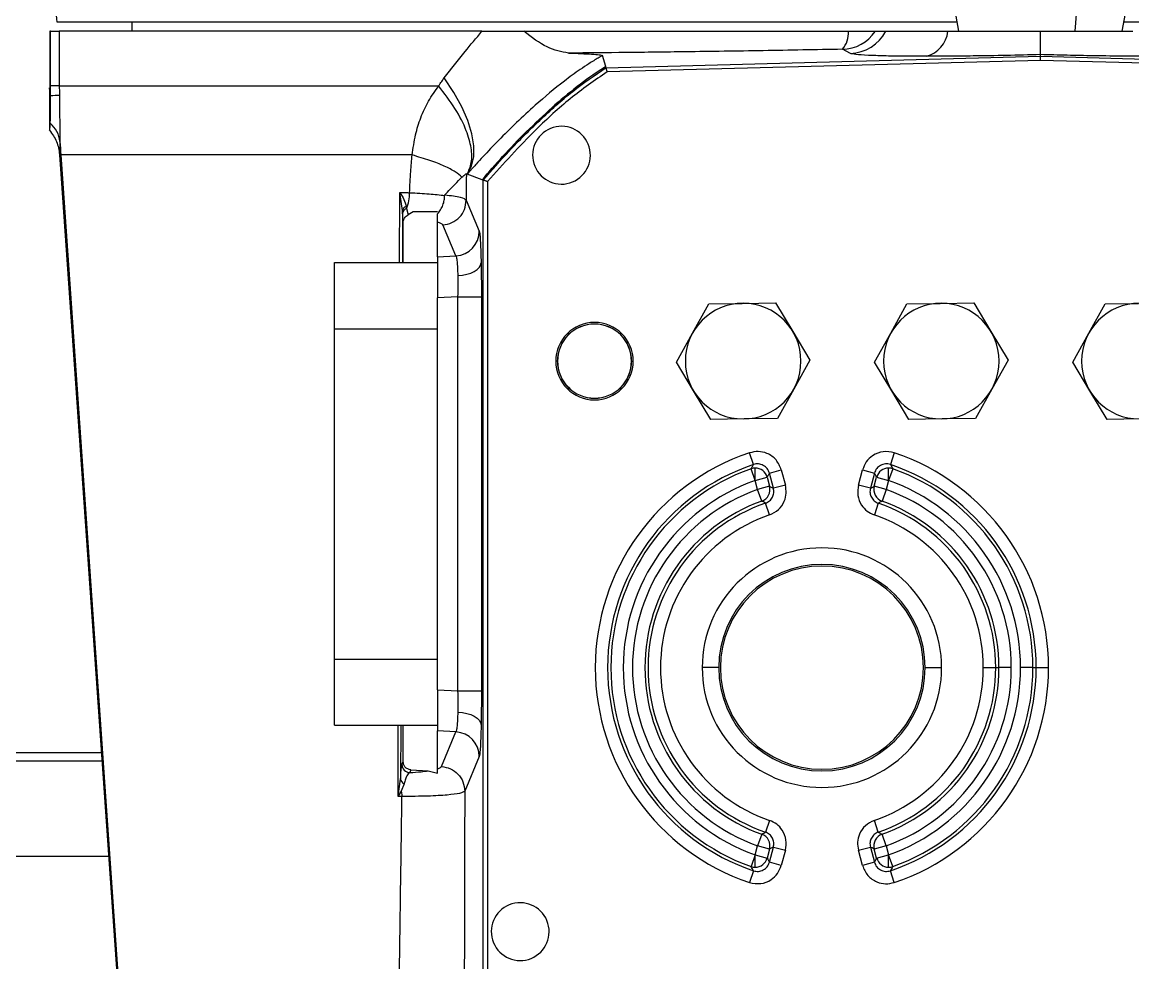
# Model space of a CAD drawing. Header units: millimetres. Extents: x -13464 to 9471, y -517 to 17126.
# Drawn here: x -10180.4 to -10045.9, y 3898.9 to 4012.8 of the extents above; entities that cross this region are included whole.
import ezdxf

# ---------------------------------------------------------------- set-up
doc = ezdxf.new("R2010")
doc.units = ezdxf.units.MM

msp = doc.modelspace()

# ---------------------------------------------------------------- linework, layer by layer
at = {"color": 7, "linetype": 'Continuous', "lineweight": 25}
for p, q in [((-10068.1, 4017.65), (-10067, 4011.65)), ((-10052.89, 4011.65), (-10052.42, 4017.65)), ((-10047.2, 4011.65), (-10046.1, 4017.65)), ((-10167.1, 4011.65), (-10167.1, 4012.75)), ((-10177.07, 4011.65), (-10177.07, 4005.65)), ((-10176.97, 4011.65), (-10177.07, 4011.65)), ((-10176.97, 4005.05), (-10176.97, 4011.65)), ((-10176.97, 4011.65), (-10175.92, 4011.65)), ((-10175.92, 4011.65), (-10175.92, 4005.05)), ((-10124.73, 4011.65), (-10175.92, 4011.65)), ((-10124.73, 4011.65), (-10119.66, 4011.65)), ((-10080.35, 4011.65), (-10077.09, 4011.65)), ((-10109.75, 4007.38), (-10110.15, 4008.72)), ((-10109.71, 4007.25), (-10057.1, 4008.63)), ((-10080.11, 4008.98), (-10081.07, 4009.48)), ((-10057.1, 4008.63), (-10057.1, 4008.83)), ((-10057.1, 4008.63), (-10004.49, 4007.25)), ((-10057.1, 4008.13), (-10109.57, 4006.75)), ((-10004.64, 4006.75), (-10057.1, 4008.13)), ((-10177.1, 4004.65), (-10177.1, 3999.67)), ((-10176.97, 4003.89), (-10176.97, 4005.05)), ((-10175.92, 4005.05), (-10176.97, 4005.05)), ((-10175.92, 4005.05), (-10129.98, 4005.05)), ((-10175.74, 3996.68), (-10175.88, 3996.68)), ((-10175.88, 3996.68), (-10162.17, 3800.65)), ((-10133.19, 3996.68), (-10175.74, 3996.68)), ((-10175.74, 3996.68), (-10162.04, 3800.65)), ((-10126.53, 3994.36), (-10126.62, 3994.4)), ((-10126.51, 3994.36), (-10126.53, 3994.36)), ((-10124.71, 3993.69), (-10126.51, 3994.36)), ((-10124.58, 3808.21), (-10124.58, 3993.64)), ((-10124.08, 3993.46), (-10124.08, 3808.21)), ((-10134.71, 3983.65), (-10134.69, 3992.13)), ((-10134.35, 3989.96), (-10134.69, 3992.13)), ((-10126.63, 3991.2), (-10125.06, 3987.46)), ((-10134.35, 3989.96), (-10134.37, 3983.65)), ((-10133.86, 3990.19), (-10133.67, 3989.43)), ((-10133.06, 3989.78), (-10133.67, 3989.43)), ((-10130.1, 3989.78), (-10133.06, 3989.78)), ((-10134.27, 3983.65), (-10134.27, 3988.43)), ((-10130.1, 3984.36), (-10130.1, 3988.52)), ((-10127.88, 3984.48), (-10129.46, 3988.22)), ((-10130.1, 3984.36), (-10127.88, 3984.48)), ((-10142.6, 3983.65), (-10130.1, 3983.65)), ((-10142.6, 3975.65), (-10142.6, 3983.65)), ((-10127.64, 3979.51), (-10130.1, 3979.38)), ((-10130.1, 3931.92), (-10130.1, 3979.38)), ((-10127.64, 3979.51), (-10124.8, 3979.51)), ((-10127.64, 3931.79), (-10127.64, 3979.51)), ((-10124.8, 3979.51), (-10124.8, 3931.79)), ((-10097.26, 3978.65), (-10093.22, 3978.71)), ((-10093.22, 3978.71), (-10089.17, 3978.78)), ((-10089.17, 3978.78), (-10087.1, 3975.31)), ((-10073.26, 3978.65), (-10069.22, 3978.71)), ((-10069.22, 3978.71), (-10065.17, 3978.78)), ((-10065.17, 3978.78), (-10063.1, 3975.31)), ((-10049.26, 3978.65), (-10045.22, 3978.71)), ((-10099.22, 3975.12), (-10097.26, 3978.65)), ((-10075.22, 3975.12), (-10073.26, 3978.65)), ((-10051.22, 3975.12), (-10049.26, 3978.65)), ((-10142.6, 3975.65), (-10130.1, 3975.65)), ((-10142.6, 3935.65), (-10142.6, 3975.65)), ((-10101.18, 3971.58), (-10099.22, 3975.12)), ((-10087.1, 3975.31), (-10085.02, 3971.85)), ((-10077.18, 3971.58), (-10075.22, 3975.12)), ((-10063.1, 3975.31), (-10061.02, 3971.85)), ((-10053.18, 3971.58), (-10051.22, 3975.12)), ((-10115.6, 3971.72), (-10115.8, 3971.72)), ((-10115.58, 3971.72), (-10115.6, 3971.72)), ((-10106.62, 3971.72), (-10106.61, 3971.72)), ((-10106.61, 3971.72), (-10106.41, 3971.72)), ((-10099.11, 3968.12), (-10101.18, 3971.58)), ((-10085.02, 3971.85), (-10086.98, 3968.31)), ((-10075.11, 3968.12), (-10077.18, 3971.58)), ((-10061.02, 3971.85), (-10062.98, 3968.31)), ((-10051.11, 3968.12), (-10053.18, 3971.58)), ((-10097.03, 3964.65), (-10099.11, 3968.12)), ((-10086.98, 3968.31), (-10088.95, 3964.78)), ((-10073.03, 3964.65), (-10075.11, 3968.12)), ((-10062.98, 3968.31), (-10064.95, 3964.78)), ((-10049.03, 3964.65), (-10051.11, 3968.12)), ((-10092.99, 3964.72), (-10097.03, 3964.65)), ((-10088.95, 3964.78), (-10092.99, 3964.72)), ((-10068.99, 3964.72), (-10073.03, 3964.65)), ((-10064.95, 3964.78), (-10068.99, 3964.72)), ((-10044.99, 3964.72), (-10049.03, 3964.65)), ((-10091.85, 3959.2), (-10092.33, 3960.62)), ((-10074.79, 3960.62), (-10075.27, 3959.2)), ((-10091.64, 3957.28), (-10092.14, 3958.69)), ((-10091.64, 3957.28), (-10091.64, 3958.78)), ((-10089.92, 3958.17), (-10088.48, 3958.56)), ((-10088.48, 3958.56), (-10087.98, 3956.72)), ((-10079.14, 3956.72), (-10078.64, 3958.56)), ((-10078.64, 3958.56), (-10077.2, 3958.17)), ((-10075.48, 3957.28), (-10075.48, 3958.78)), ((-10074.98, 3958.69), (-10075.48, 3957.28)), ((-10091.64, 3957.28), (-10090.19, 3957.66)), ((-10091.35, 3956.19), (-10091.64, 3957.28)), ((-10090.19, 3957.66), (-10089.9, 3956.57)), ((-10089.43, 3956.33), (-10089.92, 3958.17)), ((-10077.2, 3958.17), (-10077.69, 3956.33)), ((-10077.22, 3956.57), (-10076.93, 3957.66)), ((-10076.93, 3957.66), (-10075.48, 3957.28)), ((-10075.48, 3957.28), (-10075.77, 3956.19)), ((-10089.9, 3956.57), (-10091.35, 3956.19)), ((-10090.84, 3954.78), (-10091.35, 3956.19)), ((-10087.98, 3956.72), (-10089.43, 3956.33)), ((-10077.69, 3956.33), (-10079.14, 3956.72)), ((-10075.77, 3956.19), (-10077.22, 3956.57)), ((-10075.77, 3956.19), (-10076.28, 3954.78)), ((-10089.91, 3953.1), (-10090.39, 3954.52)), ((-10076.73, 3954.52), (-10077.21, 3953.1)), ((-10142.6, 3935.65), (-10130.1, 3935.65)), ((-10142.6, 3927.65), (-10142.6, 3935.65)), ((-10096.06, 3934.61), (-10098.06, 3934.61)), ((-10071.06, 3934.61), (-10069.06, 3934.61)), ((-10064.01, 3934.61), (-10062.51, 3934.61)), ((-10062.51, 3934.61), (-10062.12, 3934.61)), ((-10060.62, 3934.61), (-10062.12, 3934.61)), ((-10058, 3934.61), (-10059.5, 3934.61)), ((-10058, 3934.61), (-10057.61, 3934.61)), ((-10057.61, 3934.61), (-10056.11, 3934.61)), ((-10130.1, 3931.92), (-10127.64, 3931.79)), ((-10127.64, 3931.79), (-10124.8, 3931.79)), ((-10142.6, 3927.65), (-10130.1, 3927.65)), ((-10134.9, 3919), (-10134.88, 3927.65)), ((-10134.56, 3927.65), (-10134.58, 3921.11)), ((-10134.27, 3923.24), (-10134.27, 3927.65)), ((-10127.88, 3926.83), (-10130.1, 3926.95)), ((-10130.1, 3922.36), (-10130.1, 3926.95)), ((-10129.65, 3922.65), (-10127.88, 3926.83)), ((-10170.82, 3924.3), (-10350.43, 3924.3)), ((-10125.06, 3923.85), (-10126.82, 3919.66)), ((-10170.75, 3923.3), (-10257.13, 3923.3)), ((-10134.42, 3922.9), (-10134.27, 3923.24)), ((-10133.33, 3922.24), (-10133.47, 3921.9)), ((-10133.33, 3922.24), (-10131.25, 3922.12)), ((-10130.1, 3921.85), (-10130.1, 3922.36)), ((-10134.87, 3919.07), (-10134.58, 3921.11)), ((-10131.25, 3922.12), (-10130.1, 3921.85)), ((-10134.5, 3919.64), (-10134.87, 3919.07)), ((-10134.16, 3920.54), (-10134.5, 3919.64)), ((-10134.5, 3919.64), (-10134.41, 3919.01)), ((-10134.42, 3919.01), (-10134.9, 3919)), ((-10089.91, 3916.12), (-10090.39, 3914.7)), ((-10076.73, 3914.7), (-10077.21, 3916.12)), ((-10090.84, 3914.45), (-10091.35, 3913.04)), ((-10075.77, 3913.04), (-10076.28, 3914.45)), ((-10091.64, 3911.95), (-10091.35, 3913.04)), ((-10089.9, 3912.65), (-10091.35, 3913.04)), ((-10089.92, 3911.05), (-10089.43, 3912.89)), ((-10089.43, 3912.89), (-10087.98, 3912.51)), ((-10079.14, 3912.51), (-10077.69, 3912.89)), ((-10077.69, 3912.89), (-10077.2, 3911.05)), ((-10075.77, 3913.04), (-10077.22, 3912.65)), ((-10075.77, 3913.04), (-10075.48, 3911.95)), ((-10169.94, 3911.76), (-10257.13, 3911.76)), ((-10091.64, 3911.95), (-10092.14, 3910.53)), ((-10091.64, 3911.95), (-10090.19, 3911.56)), ((-10091.64, 3910.45), (-10091.64, 3911.95)), ((-10089.9, 3912.65), (-10090.19, 3911.56)), ((-10087.98, 3912.51), (-10088.48, 3910.67)), ((-10078.64, 3910.67), (-10079.14, 3912.51)), ((-10076.93, 3911.56), (-10077.22, 3912.65)), ((-10076.93, 3911.56), (-10075.48, 3911.95)), ((-10074.98, 3910.53), (-10075.48, 3911.95)), ((-10075.48, 3910.45), (-10075.48, 3911.95)), ((-10088.48, 3910.67), (-10089.92, 3911.05)), ((-10077.2, 3911.05), (-10078.64, 3910.67)), ((-10091.85, 3910.02), (-10092.33, 3908.6)), ((-10074.79, 3908.6), (-10075.27, 3910.02))]:
    msp.add_line(p, q, dxfattribs=at)
at = {"color": 7, "linetype": 'Continuous', "lineweight": 25, "flags": 128}
for points in [[(-10109.71, 4007.25), (-10109.73, 4007.32), (-10109.75, 4007.38)], [(-10126.51, 3994.36), (-10126, 3995.32), (-10125.73, 3996.47), (-10125.71, 3997.79), (-10125.95, 3999.26), (-10126.44, 4000.84), (-10127.17, 4002.51), (-10128.13, 4004.24), (-10129.3, 4006)], [(-10175.89, 3996.73), (-10175.88, 3996.7), (-10175.88, 3996.68)], [(-10126.05, 3994.88), (-10126.31, 3994.59), (-10126.51, 3994.36)], [(-10124.58, 3993.64), (-10124.65, 3993.67), (-10124.71, 3993.69)], [(-10127.62, 3982.08), (-10127.08, 3982.13), (-10126.56, 3982.24), (-10126.09, 3982.39), (-10125.67, 3982.58), (-10125.33, 3982.81), (-10125.07, 3983.06), (-10124.91, 3983.33), (-10124.84, 3983.62)], [(-10127.62, 3929.23), (-10127.08, 3929.17), (-10126.56, 3929.07), (-10126.09, 3928.92), (-10125.67, 3928.73), (-10125.33, 3928.5), (-10125.07, 3928.24), (-10124.91, 3927.97), (-10124.84, 3927.69)]]:
    msp.add_lwpolyline(points, dxfattribs=at)
at = {"color": 7, "linetype": 'Continuous', "lineweight": 25}
for centre, radius, start, end in [((-10081.22, 4014.47), 5, 271.657, 325.6474), ((-10083.32, 4011.43), 2.98, 318.9845, 4.2169), ((-10080.26, 4013.98), 5, 271.6636, 332.3018), ((-10071.82, 4012.05), 3.54, 284.6133, 353.5111), ((-10177.07, 4018.26), 14.37, 270.4141, 274.6308), ((-10179.22, 3997.93), 3.4, 6.2031, 49.7554), ((-10115.1, 3996.65), 3.5, 106.5967, 286.5967), ((-10115.1, 3996.65), 3.5, 286.5967, 106.5967), ((-10055.96, 4005.05), 120.07, 183.2247, 183.9976), ((-10137.8, 3991.92), 4.3, 336.2273, 2.5793), ((-10133.73, 3989.85), 0.624, 106.2709, 169.5358), ((-10133.64, 3989.52), 0.705, 108.4026, 172.1683), ((-10128.06, 3987.47), 3, 273.3434, 359.731), ((-10093.1, 3971.72), 7, 0, 180), ((-10069.1, 3971.72), 7, 0, 180), ((-10045.1, 3971.72), 7, 0, 180), ((-10111.1, 3971.72), 4.69, 0, 180), ((-10111.1, 3971.72), 4.49, 0, 180), ((-10111.1, 3971.72), 4.48, 90, 270), ((-10111.1, 3971.72), 4.48, 270, 90), ((-10111.1, 3971.72), 4.69, 180, 0), ((-10111.1, 3971.72), 4.49, 180, 0), ((-10093.1, 3971.72), 7, 180, 0), ((-10069.1, 3971.72), 7, 180, 0), ((-10045.1, 3971.72), 7, 180, 0), ((-10083.56, 3934.61), 27.45, 108.6338, 251.3662), ((-10083.56, 3934.61), 27.45, 0, 71.3662), ((-10083.56, 3934.61), 25.95, 108.6338, 251.3662), ((-10083.56, 3934.61), 25.56, 109.6182, 250.3818), ((-10091.64, 3957.28), 1.5, 89.9355, 109.5404), ((-10091.64, 3957.27), 1.5, 15.0925, 89.9396), ((-10075.48, 3957.27), 1.5, 90.0604, 164.9075), ((-10075.48, 3957.28), 1.5, 70.4596, 90.0645), ((-10083.56, 3934.61), 25.95, 0, 71.3662), ((-10083.56, 3934.61), 25.56, 0, 70.3818), ((-10083.56, 3934.61), 24.06, 109.6182, 250.3818), ((-10083.56, 3934.61), 24.06, 0, 70.3818), ((-10083.56, 3934.61), 22.94, 109.8453, 250.1547), ((-10091.35, 3956.19), 1.5, 289.9189, 14.9264), ((-10075.77, 3956.19), 1.5, 165.0736, 250.0811), ((-10083.56, 3934.61), 22.94, 0, 70.1547), ((-10083.56, 3934.61), 21.44, 109.8453, 250.1547), ((-10083.56, 3934.61), 21.05, 108.9405, 251.0595), ((-10083.56, 3934.61), 21.05, 0, 71.0595), ((-10083.56, 3934.61), 21.44, 0, 70.1547), ((-10083.56, 3934.61), 19.55, 108.9405, 251.0595), ((-10083.56, 3934.61), 19.55, 0, 71.0595), ((-10083.56, 3934.61), 14.5, 0, 180), ((-10083.56, 3934.61), 12.5, 0, 180), ((-10083.56, 3934.61), 12.3, 0, 180), ((-10083.56, 3934.61), 14.5, 180, 0), ((-10083.56, 3934.61), 12.5, 180, 0), ((-10083.56, 3934.61), 12.3, 180, 0), ((-10083.56, 3934.61), 19.55, 288.9405, 0), ((-10083.56, 3934.61), 21.05, 288.9405, 0), ((-10083.56, 3934.61), 21.44, 289.8453, 0), ((-10083.56, 3934.61), 22.94, 289.8453, 0), ((-10083.56, 3934.61), 24.06, 289.6182, 0), ((-10083.56, 3934.61), 25.95, 288.6338, 0), ((-10083.56, 3934.61), 25.56, 289.6182, 0), ((-10083.56, 3934.61), 27.45, 288.6338, 0), ((-10128.06, 3923.83), 3, 0.269, 86.6566), ((-10133.42, 3922.9), 1, 180.269, 266.6566), ((-10133.88, 3921.19), 0.708, 186.266, 246.8387), ((-10091.35, 3913.03), 1.5, 345.0736, 70.0811), ((-10075.77, 3913.03), 1.5, 109.9189, 194.9264), ((-10091.64, 3911.95), 1.5, 270.0604, 344.9075), ((-10075.48, 3911.95), 1.5, 195.0925, 269.9396), ((-10091.64, 3911.95), 1.5, 250.4596, 270.0645), ((-10075.48, 3911.95), 1.5, 269.9355, 289.5404), ((-10120.1, 3902.65), 3.5, 286.5967, 106.5967), ((-10120.1, 3902.65), 3.5, 106.5967, 286.5967)]:
    msp.add_arc(centre, radius, start, end, dxfattribs=at)
for points, knots in [([(-10176.2, 4012.75), (-10176.24, 4013.31), (-10176.29, 4014.31), (-10176.35, 4015.31), (-10176.37, 4015.75)], [0, 0, 0, 0, 0.56, 1, 1, 1, 1]), ([(-10067.2, 4012.75), (-10069.42, 4012.75), (-10075.25, 4012.75), (-10084.57, 4012.75), (-10095.07, 4012.75), (-10105.26, 4012.75), (-10114.99, 4012.75), (-10124.19, 4012.75), (-10132.81, 4012.75), (-10140.83, 4012.75), (-10148.22, 4012.75), (-10154.91, 4012.75), (-10160.86, 4012.75), (-10166.01, 4012.75), (-10170.27, 4012.75), (-10173.44, 4012.75), (-10175.52, 4012.75), (-10175.98, 4012.75), (-10176.2, 4012.75)], [0, 0, 0, 0, 0.038339, 0.101118, 0.163923, 0.226768, 0.28966, 0.351487, 0.413383, 0.475356, 0.537418, 0.600848, 0.664389, 0.72907, 0.796682, 0.865114, 0.932557, 1, 1, 1, 1]), ([(-9937.94, 4012.75), (-9938.05, 4012.75), (-9938.28, 4012.75), (-9940.07, 4012.75), (-9942.97, 4012.75), (-9947.04, 4012.75), (-9952.05, 4012.75), (-9957.85, 4012.75), (-9964.4, 4012.75), (-9971.73, 4012.75), (-9979.82, 4012.75), (-9988.63, 4012.75), (-9998.09, 4012.75), (-10008.05, 4012.75), (-10018.44, 4012.75), (-10029.16, 4012.75), (-10038.71, 4012.75), (-10044.71, 4012.75), (-10047, 4012.75)], [0, 0, 0, 0, 0.067203, 0.134342, 0.202276, 0.2701, 0.33529, 0.397499, 0.459597, 0.521591, 0.583492, 0.646574, 0.70958, 0.772524, 0.83542, 0.898274, 0.9611, 1, 1, 1, 1]), ([(-10129.3, 4006), (-10128.47, 4007.08), (-10126.99, 4008.99), (-10125.42, 4010.84), (-10124.73, 4011.65)], [0, 0, 0, 0, 0.560019, 1, 1, 1, 1]), ([(-10114.25, 4009.01), (-10115.1, 4009.17), (-10116.8, 4009.47), (-10118.71, 4010.93), (-10119.66, 4011.65)], [0, 0, 0, 0, 0.499374, 1, 1, 1, 1]), ([(-10119.66, 4011.65), (-10116.6, 4011.65), (-10110.47, 4011.65), (-10100.73, 4011.65), (-10090.7, 4011.65), (-10083.8, 4011.65), (-10080.35, 4011.65)], [0, 0, 0, 0, 0.250202, 0.500027, 0.750078, 1, 1, 1, 1]), ([(-10077.09, 4011.65), (-10076.85, 4011.65), (-10076.42, 4011.65), (-10076.01, 4011.65), (-10075.83, 4011.65)], [0, 0, 0, 0, 0.551444, 1, 1, 1, 1]), ([(-10075.83, 4011.65), (-10075.64, 4011.65), (-10075.26, 4011.65), (-10073.64, 4011.65), (-10071.37, 4011.65), (-10069.32, 4011.65), (-10068.3, 4011.65)], [0, 0, 0, 0, 0.249786, 0.500367, 0.749672, 1, 1, 1, 1]), ([(-10068.3, 4011.65), (-10067.47, 4011.65), (-10065.81, 4011.65), (-10063.03, 4011.65), (-10060.11, 4011.65), (-10058.11, 4011.65), (-10057.1, 4011.65)], [0, 0, 0, 0, 0.249445, 0.499361, 0.748477, 1, 1, 1, 1]), ([(-10057.1, 4008.83), (-10057.1, 4008.88), (-10057.1, 4008.98), (-10057.1, 4009.58), (-10057.1, 4010.45), (-10057.1, 4011.24), (-10057.1, 4011.65)], [0, 0, 0, 0, 0.251968, 0.499713, 0.73413, 1, 1, 1, 1]), ([(-10057.1, 4011.65), (-10056.1, 4011.65), (-10054.1, 4011.65), (-10051.18, 4011.65), (-10048.39, 4011.65), (-10046.74, 4011.65), (-10045.91, 4011.65)], [0, 0, 0, 0, 0.249984, 0.499968, 0.750395, 1, 1, 1, 1]), ([(-10110.48, 4008.52), (-10110.51, 4008.51), (-10110.55, 4008.48), (-10110.62, 4008.44), (-10110.73, 4008.38), (-10110.93, 4008.26), (-10111.29, 4008.04), (-10111.94, 4007.63), (-10113.13, 4006.83), (-10115.33, 4005.22), (-10118.7, 4002.4), (-10121.96, 3999.26), (-10124.28, 3996.83), (-10125.28, 3995.74), (-10125.75, 3995.22), (-10125.96, 3994.98), (-10126.05, 3994.88)], [0, 0, 0, 0, 0.004107, 0.007324, 0.013086, 0.023435, 0.042101, 0.076026, 0.138349, 0.25455, 0.474234, 0.767554, 0.898108, 0.95532, 0.980377, 1, 1, 1, 1]), ([(-10081.07, 4009.48), (-10084.28, 4009.42), (-10090.72, 4009.3), (-10099.44, 4009.17), (-10107.31, 4009.08), (-10111.94, 4009.04), (-10114.25, 4009.01)], [0, 0, 0, 0, 0.279704, 0.560094, 0.780324, 1, 1, 1, 1]), ([(-10114.25, 4009.01), (-10113.73, 4009), (-10112.68, 4008.96), (-10111.43, 4008.9), (-10110.43, 4008.82), (-10110.24, 4008.75), (-10110.15, 4008.72)], [0, 0, 0, 0, 0.249781, 0.500076, 0.75013, 1, 1, 1, 1]), ([(-10110.15, 4008.72), (-10110.21, 4008.68), (-10110.32, 4008.62), (-10110.43, 4008.55), (-10110.48, 4008.52)], [0, 0, 0, 0, 0.56, 1, 1, 1, 1]), ([(-10070.92, 4008.63), (-10071.86, 4008.63), (-10073.77, 4008.63), (-10076.13, 4008.67), (-10078.12, 4008.74), (-10079.6, 4008.84), (-10079.94, 4008.93), (-10080.11, 4008.98)], [0, 0, 0, 0, 0.183691, 0.371467, 0.56096, 0.783, 1, 1, 1, 1]), ([(-10057.1, 4008.83), (-10058.48, 4008.79), (-10061.25, 4008.72), (-10064.98, 4008.67), (-10068.24, 4008.63), (-10070.03, 4008.63), (-10070.92, 4008.63)], [0, 0, 0, 0, 0.2784468, 0.5604285, 0.7816202, 1, 1, 1, 1]), ([(-10043.28, 4008.63), (-10044.43, 4008.63), (-10046.73, 4008.63), (-10050.36, 4008.68), (-10053.85, 4008.75), (-10056.02, 4008.8), (-10057.1, 4008.83)], [0, 0, 0, 0, 0.278374, 0.560338, 0.781558, 1, 1, 1, 1]), ([(-10057.1, 4008.13), (-10057.1, 4008.2), (-10057.1, 4008.34), (-10057.1, 4008.51), (-10057.1, 4008.61), (-10057.1, 4008.62), (-10057.1, 4008.63)], [0, 0, 0, 0, 0.270741, 0.56237, 0.789333, 1, 1, 1, 1]), ([(-10124.58, 3993.64), (-10123.54, 3994.82), (-10121.36, 3997.32), (-10117.75, 4000.91), (-10113.91, 4004.39), (-10111.08, 4006.32), (-10109.71, 4007.25)], [0, 0, 0, 0, 0.232627, 0.491993, 0.755037, 1, 1, 1, 1]), ([(-10109.75, 4007.38), (-10110.79, 4006.7), (-10112.93, 4005.28), (-10114.88, 4003.6), (-10115.89, 4002.74)], [0, 0, 0, 0, 0.482758, 1, 1, 1, 1]), ([(-10109.57, 4006.75), (-10109.58, 4006.79), (-10109.6, 4006.87), (-10109.63, 4006.98), (-10109.66, 4007.09), (-10109.69, 4007.16), (-10109.71, 4007.23), (-10109.71, 4007.24), (-10109.71, 4007.25)], [0, 0, 0, 0, 0.154869, 0.2900177, 0.5005177, 0.6315262, 0.7584673, 1, 1, 1, 1]), ([(-10177.07, 4005.65), (-10177.07, 4005.51), (-10177.07, 4005.22), (-10177.08, 4004.88), (-10177.09, 4004.69), (-10177.1, 4004.66), (-10177.1, 4004.65)], [0, 0, 0, 0, 0.270187, 0.562332, 0.789676, 1, 1, 1, 1]), ([(-10129.98, 4005.05), (-10129.86, 4005.23), (-10129.64, 4005.56), (-10129.4, 4005.87), (-10129.3, 4006)], [0, 0, 0, 0, 0.559983, 1, 1, 1, 1]), ([(-10109.57, 4006.75), (-10111.08, 4005.7), (-10114.11, 4003.59), (-10118.96, 3999.12), (-10122.14, 3995.61), (-10124.08, 3993.46)], [0, 0, 0, 0, 0.280079, 0.560127, 1, 1, 1, 1]), ([(-10177.1, 4004.65), (-10177.1, 4004.66), (-10177.09, 4004.67), (-10177.09, 4004.78), (-10177.09, 4004.79)], [0, 0, 0, 0, 0.832718, 1, 1, 1, 1]), ([(-10175.92, 4005.05), (-10175.92, 4004.84), (-10175.92, 4004.47), (-10175.91, 4004.1), (-10175.91, 4003.94)], [0, 0, 0, 0, 0.559999, 1, 1, 1, 1]), ([(-10133.19, 3996.68), (-10133.07, 3997.5), (-10132.84, 3999.05), (-10132.17, 4001.25), (-10131.24, 4003.26), (-10130.4, 4004.45), (-10129.98, 4005.05)], [0, 0, 0, 0, 0.264605, 0.499911, 0.746251, 1, 1, 1, 1]), ([(-10126.53, 3994.36), (-10126.33, 3994.8), (-10125.91, 3995.7), (-10125.96, 3997.5), (-10126.58, 3999.7), (-10127.85, 4002.26), (-10129.28, 4004.13), (-10129.98, 4005.05)], [0, 0, 0, 0, 0.18253, 0.370788, 0.561465, 0.784307, 1, 1, 1, 1]), ([(-10177.02, 4000.53), (-10177.01, 4000.73), (-10177, 4001.14), (-10176.98, 4001.97), (-10176.97, 4002.9), (-10176.97, 4003.56), (-10176.97, 4003.89)], [0, 0, 0, 0, 0.240469, 0.4866412, 0.7399526, 1, 1, 1, 1]), ([(-10175.91, 4003.94), (-10175.91, 4003.34), (-10175.89, 4002.15), (-10175.87, 4000.11), (-10175.85, 3998.98), (-10175.84, 3998.3)], [0, 0, 0, 0, 0.28166, 0.561175, 1, 1, 1, 1]), ([(-10124.71, 3993.69), (-10123.89, 3994.63), (-10122.16, 3996.61), (-10119.35, 3999.55), (-10117.28, 4001.46), (-10116.22, 4002.44)], [0, 0, 0, 0, 0.306031, 0.646091, 1, 1, 1, 1]), ([(-10115.89, 4002.74), (-10115.95, 4002.68), (-10116.06, 4002.58), (-10116.17, 4002.48), (-10116.22, 4002.44)], [0, 0, 0, 0, 0.5597605, 1, 1, 1, 1]), ([(-10177.1, 3999.67), (-10177.09, 3999.73), (-10177.06, 3999.86), (-10177.03, 4000.31), (-10177.02, 4000.53)], [0, 0, 0, 0, 0.512697, 1, 1, 1, 1]), ([(-10177.1, 3999.67), (-10176.78, 3999.23), (-10176.13, 3998.35), (-10175.97, 3997.27), (-10175.89, 3996.73)], [0, 0, 0, 0, 0.499601, 1, 1, 1, 1]), ([(-10175.84, 3998.3), (-10175.84, 3997.83), (-10175.83, 3997), (-10175.87, 3996.81), (-10175.89, 3996.73)], [0, 0, 0, 0, 0.560044, 1, 1, 1, 1]), ([(-10133.5, 3992.11), (-10133.46, 3992.97), (-10133.38, 3994.5), (-10133.25, 3996.01), (-10133.19, 3996.68)], [0, 0, 0, 0, 0.55996, 1, 1, 1, 1]), ([(-10127.16, 3993.98), (-10127.4, 3994.2), (-10127.88, 3994.64), (-10129.23, 3995.33), (-10130.96, 3996.02), (-10132.45, 3996.46), (-10133.19, 3996.68)], [0, 0, 0, 0, 0.25, 0.5, 0.75, 1, 1, 1, 1]), ([(-10129.21, 3991.86), (-10128.79, 3992.31), (-10127.95, 3993.21), (-10127.42, 3993.72), (-10127.16, 3993.98)], [0, 0, 0, 0, 0.5040055, 1, 1, 1, 1]), ([(-10127.16, 3993.98), (-10126.99, 3994.13), (-10126.73, 3994.38), (-10126.65, 3994.39), (-10126.62, 3994.4)], [0, 0, 0, 0, 0.61102, 1, 1, 1, 1]), ([(-10126.62, 3994.4), (-10126.63, 3993.8), (-10126.63, 3992.74), (-10126.63, 3991.67), (-10126.63, 3991.2)], [0, 0, 0, 0, 0.55853, 1, 1, 1, 1]), ([(-10124.08, 3993.46), (-10124.12, 3993.47), (-10124.19, 3993.5), (-10124.31, 3993.54), (-10124.41, 3993.58), (-10124.49, 3993.61), (-10124.54, 3993.63), (-10124.57, 3993.64), (-10124.57, 3993.64), (-10124.58, 3993.64)], [0, 0, 0, 0, 0.156094, 0.291545, 0.499997, 0.632463, 0.759638, 0.881979, 1, 1, 1, 1]), ([(-10134.69, 3992.13), (-10134.46, 3992.13), (-10134.07, 3992.12), (-10133.67, 3992.12), (-10133.5, 3992.11)], [0, 0, 0, 0, 0.56, 1, 1, 1, 1]), ([(-10134.69, 3992.13), (-10134.5, 3991.85), (-10134.13, 3991.29), (-10133.98, 3990.73), (-10133.91, 3990.45)], [0, 0, 0, 0, 0.506906, 1, 1, 1, 1]), ([(-10133.5, 3992.11), (-10132.67, 3992.07), (-10131.01, 3991.99), (-10129.84, 3991.85), (-10129.25, 3991.78)], [0, 0, 0, 0, 0.499335, 1, 1, 1, 1]), ([(-10130.1, 3989.57), (-10129.97, 3989.73), (-10129.72, 3990.04), (-10129.45, 3990.59), (-10129.28, 3991.18), (-10129.26, 3991.58), (-10129.25, 3991.78)], [0, 0, 0, 0, 0.255218, 0.510529, 0.760408, 1, 1, 1, 1]), ([(-10129.25, 3991.78), (-10129.25, 3991.78), (-10129.25, 3991.79), (-10129.24, 3991.81), (-10129.23, 3991.84), (-10129.22, 3991.85), (-10129.21, 3991.86)], [0, 0, 0, 0, 0.108972, 0.22502, 0.499916, 1, 1, 1, 1]), ([(-10129.21, 3991.86), (-10128.51, 3991.77), (-10127.1, 3991.59), (-10126.79, 3991.33), (-10126.63, 3991.2)], [0, 0, 0, 0, 0.498843, 1, 1, 1, 1]), ([(-10134.34, 3989.61), (-10134.34, 3989.68), (-10134.34, 3989.79), (-10134.35, 3989.91), (-10134.35, 3989.96)], [0, 0, 0, 0, 0.5599542, 1, 1, 1, 1]), ([(-10134.27, 3988.43), (-10134.29, 3988.6), (-10134.31, 3988.91), (-10134.33, 3989.4), (-10134.34, 3989.61)], [0, 0, 0, 0, 0.560392, 1, 1, 1, 1]), ([(-10133.91, 3990.45), (-10133.9, 3990.4), (-10133.88, 3990.31), (-10133.87, 3990.22), (-10133.86, 3990.19)], [0, 0, 0, 0, 0.559954, 1, 1, 1, 1]), ([(-10130.1, 3988.52), (-10130.1, 3988.58), (-10130.1, 3988.69), (-10130.1, 3988.98), (-10130.1, 3989.38), (-10130.1, 3989.57)], [0, 0, 0, 0, 0.351325, 0.682753, 1, 1, 1, 1]), ([(-10134.27, 3988.43), (-10134.27, 3988.53), (-10134.25, 3988.74), (-10134.13, 3989.02), (-10133.94, 3989.27), (-10133.76, 3989.38), (-10133.67, 3989.43)], [0, 0, 0, 0, 0.249778, 0.499891, 0.7492666, 1, 1, 1, 1]), ([(-10129.46, 3988.22), (-10129.52, 3988.28), (-10129.61, 3988.39), (-10129.95, 3988.48), (-10130.1, 3988.52)], [0, 0, 0, 0, 0.559929, 1, 1, 1, 1]), ([(-10125.06, 3987.46), (-10125.03, 3987.35), (-10124.98, 3987.13), (-10124.92, 3986.17), (-10124.87, 3984.98), (-10124.85, 3984.07), (-10124.84, 3983.62)], [0, 0, 0, 0, 0.276936, 0.561288, 0.783735, 1, 1, 1, 1]), ([(-10130.1, 3984.36), (-10130.1, 3984.22), (-10130.1, 3983.94), (-10130.1, 3982.6), (-10130.1, 3980.99), (-10130.1, 3979.91), (-10130.1, 3979.38)], [0, 0, 0, 0, 0.27139, 0.562085, 0.788553, 1, 1, 1, 1]), ([(-10127.62, 3982.08), (-10127.63, 3982.4), (-10127.65, 3983.05), (-10127.71, 3983.77), (-10127.79, 3984.3), (-10127.85, 3984.41), (-10127.88, 3984.48)], [0, 0, 0, 0, 0.246865, 0.498815, 0.740572, 1, 1, 1, 1]), ([(-10124.84, 3983.62), (-10124.83, 3982.89), (-10124.8, 3981.59), (-10124.8, 3980.15), (-10124.8, 3979.51)], [0, 0, 0, 0, 0.559816, 1, 1, 1, 1]), ([(-10127.64, 3979.51), (-10127.63, 3979.97), (-10127.61, 3980.87), (-10127.62, 3981.68), (-10127.62, 3982.08)], [0, 0, 0, 0, 0.506632, 1, 1, 1, 1]), ([(-10088.48, 3958.56), (-10088.65, 3958.98), (-10089.01, 3959.84), (-10090.11, 3960.58), (-10091.27, 3960.86), (-10091.98, 3960.7), (-10092.33, 3960.62)], [0, 0, 0, 0, 0.2799204, 0.5593521, 0.7795664, 1, 1, 1, 1]), ([(-10074.79, 3960.62), (-10075.24, 3960.71), (-10076.15, 3960.89), (-10077.38, 3960.39), (-10078.26, 3959.57), (-10078.51, 3958.89), (-10078.64, 3958.56)], [0, 0, 0, 0, 0.27992, 0.559352, 0.779566, 1, 1, 1, 1]), ([(-10092.14, 3958.69), (-10092.09, 3958.78), (-10091.99, 3958.96), (-10091.89, 3959.13), (-10091.85, 3959.2)], [0, 0, 0, 0, 0.56, 1, 1, 1, 1]), ([(-10089.92, 3958.17), (-10089.96, 3958.26), (-10090.02, 3958.46), (-10090.19, 3958.72), (-10090.4, 3958.94), (-10090.66, 3959.11), (-10090.94, 3959.23), (-10091.25, 3959.28), (-10091.56, 3959.28), (-10091.75, 3959.23), (-10091.85, 3959.2)], [0, 0, 0, 0, 0.124777, 0.25013, 0.374933, 0.499841, 0.625034, 0.74963, 0.874961, 1, 1, 1, 1]), ([(-10075.27, 3959.2), (-10075.37, 3959.23), (-10075.56, 3959.28), (-10075.87, 3959.28), (-10076.18, 3959.23), (-10076.46, 3959.11), (-10076.72, 3958.94), (-10076.93, 3958.72), (-10077.1, 3958.46), (-10077.16, 3958.26), (-10077.2, 3958.17)], [0, 0, 0, 0, 0.124777, 0.25013, 0.374933, 0.499841, 0.625034, 0.74963, 0.874961, 1, 1, 1, 1]), ([(-10075.27, 3959.2), (-10075.21, 3959.11), (-10075.12, 3958.94), (-10075.02, 3958.76), (-10074.98, 3958.69)], [0, 0, 0, 0, 0.56, 1, 1, 1, 1]), ([(-10089.92, 3958.17), (-10089.97, 3958.07), (-10090.06, 3957.91), (-10090.15, 3957.74), (-10090.19, 3957.66)], [0, 0, 0, 0, 0.56, 1, 1, 1, 1]), ([(-10076.93, 3957.66), (-10076.98, 3957.76), (-10077.07, 3957.93), (-10077.16, 3958.09), (-10077.2, 3958.17)], [0, 0, 0, 0, 0.56, 1, 1, 1, 1]), ([(-10090.39, 3954.52), (-10090.22, 3954.6), (-10089.88, 3954.76), (-10089.53, 3955.22), (-10089.34, 3955.77), (-10089.4, 3956.14), (-10089.43, 3956.33)], [0, 0, 0, 0, 0.249996, 0.499825, 0.749741, 1, 1, 1, 1]), ([(-10089.91, 3953.1), (-10089.52, 3953.29), (-10088.76, 3953.66), (-10088.09, 3954.67), (-10087.82, 3955.73), (-10087.93, 3956.39), (-10087.98, 3956.72)], [0, 0, 0, 0, 0.280047, 0.559645, 0.779775, 1, 1, 1, 1]), ([(-10089.9, 3956.57), (-10089.81, 3956.53), (-10089.66, 3956.45), (-10089.5, 3956.36), (-10089.43, 3956.33)], [0, 0, 0, 0, 0.56, 1, 1, 1, 1]), ([(-10079.14, 3956.72), (-10079.2, 3956.3), (-10079.31, 3955.46), (-10078.85, 3954.34), (-10078.12, 3953.52), (-10077.52, 3953.24), (-10077.21, 3953.1)], [0, 0, 0, 0, 0.280047, 0.559645, 0.779775, 1, 1, 1, 1]), ([(-10077.69, 3956.33), (-10077.72, 3956.14), (-10077.78, 3955.77), (-10077.59, 3955.22), (-10077.24, 3954.76), (-10076.9, 3954.6), (-10076.73, 3954.52)], [0, 0, 0, 0, 0.249996, 0.499825, 0.749741, 1, 1, 1, 1]), ([(-10077.69, 3956.33), (-10077.6, 3956.37), (-10077.45, 3956.46), (-10077.29, 3956.54), (-10077.22, 3956.57)], [0, 0, 0, 0, 0.56, 1, 1, 1, 1]), ([(-10090.39, 3954.52), (-10090.48, 3954.57), (-10090.62, 3954.66), (-10090.77, 3954.74), (-10090.84, 3954.78)], [0, 0, 0, 0, 0.56, 1, 1, 1, 1]), ([(-10076.28, 3954.78), (-10076.37, 3954.73), (-10076.51, 3954.64), (-10076.66, 3954.56), (-10076.73, 3954.52)], [0, 0, 0, 0, 0.56, 1, 1, 1, 1]), ([(-10130.1, 3931.92), (-10130.1, 3931.25), (-10130.1, 3929.86), (-10130.1, 3928.24), (-10130.1, 3927.23), (-10130.1, 3927.04), (-10130.1, 3926.95)], [0, 0, 0, 0, 0.2714454, 0.5621567, 0.7885978, 1, 1, 1, 1]), ([(-10127.62, 3929.23), (-10127.62, 3929.62), (-10127.61, 3930.43), (-10127.63, 3931.34), (-10127.64, 3931.79)], [0, 0, 0, 0, 0.493368, 1, 1, 1, 1]), ([(-10124.8, 3931.79), (-10124.8, 3930.98), (-10124.81, 3929.54), (-10124.83, 3928.25), (-10124.84, 3927.69)], [0, 0, 0, 0, 0.560165, 1, 1, 1, 1]), ([(-10127.88, 3926.83), (-10127.85, 3926.89), (-10127.79, 3927.01), (-10127.71, 3927.54), (-10127.65, 3928.26), (-10127.63, 3928.91), (-10127.62, 3929.23)], [0, 0, 0, 0, 0.259415, 0.501185, 0.753124, 1, 1, 1, 1]), ([(-10124.84, 3927.69), (-10124.85, 3927.12), (-10124.88, 3925.96), (-10124.94, 3924.8), (-10125, 3924.08), (-10125.04, 3923.92), (-10125.06, 3923.85)], [0, 0, 0, 0, 0.276202, 0.560372, 0.783119, 1, 1, 1, 1]), ([(-10134.58, 3921.11), (-10134.57, 3921.41), (-10134.54, 3922.01), (-10134.49, 3922.64), (-10134.44, 3922.8), (-10134.42, 3922.9)], [0, 0, 0, 0, 0.27968, 0.560689, 1, 1, 1, 1]), ([(-10133.33, 3922.24), (-10133.47, 3922.26), (-10133.75, 3922.31), (-10134.06, 3922.58), (-10134.24, 3922.91), (-10134.26, 3923.13), (-10134.27, 3923.24)], [0, 0, 0, 0, 0.270728, 0.561743, 0.788616, 1, 1, 1, 1]), ([(-10130.1, 3922.36), (-10129.97, 3922.41), (-10129.75, 3922.5), (-10129.68, 3922.6), (-10129.65, 3922.65)], [0, 0, 0, 0, 0.5595904, 1, 1, 1, 1]), ([(-10133.47, 3921.9), (-10133.6, 3921.81), (-10133.78, 3921.68), (-10134.01, 3921.16), (-10134.11, 3920.74), (-10134.16, 3920.54)], [0, 0, 0, 0, 0.514724, 0.762747, 1, 1, 1, 1]), ([(-10133.47, 3921.9), (-10133, 3921.94), (-10132.15, 3922), (-10131.52, 3922.08), (-10131.25, 3922.12)], [0, 0, 0, 0, 0.562032, 1, 1, 1, 1]), ([(-10126.82, 3919.66), (-10126.96, 3919.57), (-10127.25, 3919.38), (-10128.84, 3919.18), (-10131.15, 3919.04), (-10133.33, 3919.02), (-10134.41, 3919.01)], [0, 0, 0, 0, 0.250775, 0.49997, 0.74972, 1, 1, 1, 1]), ([(-10126.82, 3919.66), (-10126.83, 3915.94), (-10126.84, 3908.85), (-10126.87, 3899), (-10126.89, 3890.28), (-10126.91, 3882.5), (-10126.93, 3875.18), (-10126.94, 3868.33), (-10126.96, 3861.91), (-10126.98, 3855.48), (-10127, 3848.89), (-10127.02, 3842.06), (-10127.04, 3835.32), (-10127.06, 3828.66), (-10127.07, 3824.25), (-10127.08, 3822.05)], [0, 0, 0, 0, 0.114409, 0.217815, 0.302351, 0.382085, 0.457019, 0.527153, 0.592486, 0.654217, 0.725016, 0.794992, 0.864148, 0.932483, 1, 1, 1, 1]), ([(-10135.13, 3822.97), (-10135.15, 3828.23), (-10135.19, 3838.86), (-10135.15, 3854.85), (-10135.07, 3866.49), (-10135, 3873.73), (-10134.97, 3876.64), (-10134.94, 3879.69), (-10134.9, 3882.89), (-10134.87, 3886.24), (-10134.82, 3890.35), (-10134.76, 3895.1), (-10134.69, 3900.6), (-10134.61, 3905.84), (-10134.54, 3910.57), (-10134.49, 3914.28), (-10134.45, 3916.98), (-10134.42, 3918.45), (-10134.42, 3919.01)], [0, 0, 0, 0, 0.164194, 0.331839, 0.499161, 0.527897, 0.558161, 0.589952, 0.623271, 0.658117, 0.694492, 0.751583, 0.806606, 0.866332, 0.915535, 0.954214, 0.982369, 1, 1, 1, 1]), ([(-10134.87, 3919.07), (-10134.88, 3919.06), (-10134.89, 3919.04), (-10134.9, 3919.01), (-10134.9, 3919)], [0, 0, 0, 0, 0.56116, 1, 1, 1, 1]), ([(-10087.98, 3912.51), (-10087.92, 3912.93), (-10087.81, 3913.77), (-10088.27, 3914.89), (-10089, 3915.71), (-10089.6, 3915.98), (-10089.91, 3916.12)], [0, 0, 0, 0, 0.280047, 0.559645, 0.779775, 1, 1, 1, 1]), ([(-10077.21, 3916.12), (-10077.6, 3915.93), (-10078.36, 3915.56), (-10079.03, 3914.55), (-10079.3, 3913.49), (-10079.19, 3912.83), (-10079.14, 3912.51)], [0, 0, 0, 0, 0.280047, 0.559645, 0.779775, 1, 1, 1, 1]), ([(-10090.84, 3914.45), (-10090.76, 3914.49), (-10090.61, 3914.58), (-10090.46, 3914.66), (-10090.39, 3914.7)], [0, 0, 0, 0, 0.56, 1, 1, 1, 1]), ([(-10089.43, 3912.89), (-10089.4, 3913.08), (-10089.34, 3913.45), (-10089.53, 3914), (-10089.88, 3914.46), (-10090.22, 3914.62), (-10090.39, 3914.7)], [0, 0, 0, 0, 0.249996, 0.499825, 0.749741, 1, 1, 1, 1]), ([(-10076.73, 3914.7), (-10076.9, 3914.62), (-10077.24, 3914.46), (-10077.59, 3914), (-10077.78, 3913.45), (-10077.72, 3913.08), (-10077.69, 3912.89)], [0, 0, 0, 0, 0.249996, 0.499825, 0.749741, 1, 1, 1, 1]), ([(-10076.73, 3914.7), (-10076.64, 3914.65), (-10076.5, 3914.57), (-10076.35, 3914.48), (-10076.28, 3914.45)], [0, 0, 0, 0, 0.56, 1, 1, 1, 1]), ([(-10089.43, 3912.89), (-10089.52, 3912.85), (-10089.67, 3912.77), (-10089.83, 3912.68), (-10089.9, 3912.65)], [0, 0, 0, 0, 0.56, 1, 1, 1, 1]), ([(-10077.22, 3912.65), (-10077.31, 3912.69), (-10077.46, 3912.78), (-10077.62, 3912.86), (-10077.69, 3912.89)], [0, 0, 0, 0, 0.56, 1, 1, 1, 1]), ([(-10090.19, 3911.56), (-10090.14, 3911.46), (-10090.05, 3911.29), (-10089.96, 3911.13), (-10089.92, 3911.05)], [0, 0, 0, 0, 0.56, 1, 1, 1, 1]), ([(-10077.2, 3911.05), (-10077.15, 3911.15), (-10077.06, 3911.31), (-10076.97, 3911.48), (-10076.93, 3911.56)], [0, 0, 0, 0, 0.56, 1, 1, 1, 1]), ([(-10092.33, 3908.6), (-10091.88, 3908.51), (-10090.97, 3908.34), (-10089.74, 3908.84), (-10088.87, 3909.65), (-10088.61, 3910.33), (-10088.48, 3910.67)], [0, 0, 0, 0, 0.27992, 0.559352, 0.779566, 1, 1, 1, 1]), ([(-10091.85, 3910.02), (-10091.91, 3910.12), (-10092, 3910.29), (-10092.1, 3910.46), (-10092.14, 3910.53)], [0, 0, 0, 0, 0.56, 1, 1, 1, 1]), ([(-10091.85, 3910.02), (-10091.75, 3909.99), (-10091.56, 3909.94), (-10091.25, 3909.94), (-10090.94, 3909.99), (-10090.66, 3910.11), (-10090.4, 3910.28), (-10090.19, 3910.5), (-10090.02, 3910.76), (-10089.96, 3910.96), (-10089.92, 3911.05)], [0, 0, 0, 0, 0.124777, 0.25013, 0.374933, 0.499841, 0.625034, 0.74963, 0.874961, 1, 1, 1, 1]), ([(-10078.64, 3910.67), (-10078.47, 3910.24), (-10078.11, 3909.39), (-10077.01, 3908.64), (-10075.85, 3908.36), (-10075.14, 3908.52), (-10074.79, 3908.6)], [0, 0, 0, 0, 0.27992, 0.559352, 0.779566, 1, 1, 1, 1]), ([(-10077.2, 3911.05), (-10077.16, 3910.96), (-10077.1, 3910.76), (-10076.93, 3910.5), (-10076.72, 3910.28), (-10076.46, 3910.11), (-10076.18, 3909.99), (-10075.87, 3909.94), (-10075.57, 3909.94), (-10075.37, 3909.99), (-10075.27, 3910.02)], [0, 0, 0, 0, 0.124777, 0.25013, 0.374933, 0.499841, 0.625034, 0.74963, 0.874961, 1, 1, 1, 1]), ([(-10074.98, 3910.53), (-10075.03, 3910.44), (-10075.13, 3910.27), (-10075.23, 3910.1), (-10075.27, 3910.02)], [0, 0, 0, 0, 0.56, 1, 1, 1, 1])]:
    msp.add_open_spline(points, degree=3, knots=knots, dxfattribs=at)
for points in [[(-10129.46, 3988.22), (-10129.09, 3988.28), (-10128.34, 3988.41), (-10127.41, 3989.11), (-10126.76, 3990.07), (-10126.68, 3990.82), (-10126.63, 3991.2)], [(-10129.65, 3922.65), (-10129.27, 3922.58), (-10128.52, 3922.46), (-10127.6, 3921.76), (-10126.95, 3920.8), (-10126.86, 3920.04), (-10126.82, 3919.66)]]:
    msp.add_open_spline(points, degree=3, dxfattribs=at)

doc.saveas('drawing.dxf')
